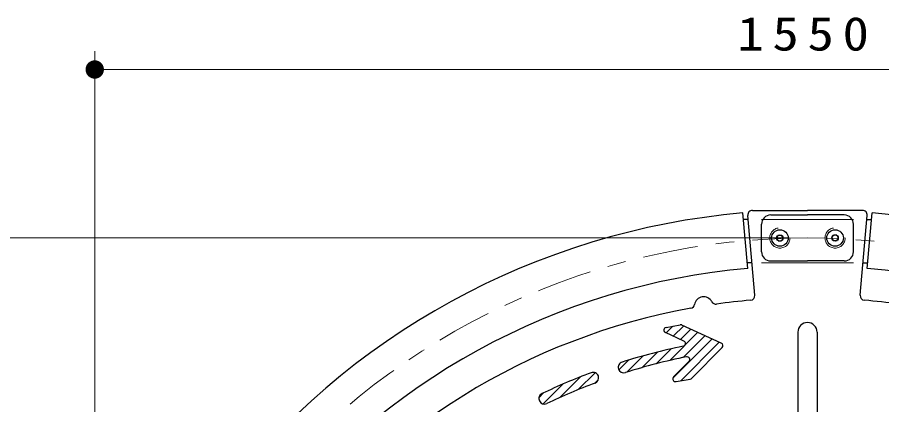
# Model space of a CAD drawing. Units: millimetres on the paper, scale 1:20. Extents: x -385 to 136, y -19 to 267.
# Drawn here: x -340.49 to -293.5, y 166.62 to 187.69 of the extents above; entities that cross this region are included whole.
import ezdxf

# ---------------------------------------------------------------- set-up
doc = ezdxf.new("R2010")
doc.units = ezdxf.units.MM
doc.linetypes.add('USER1', pattern=[4.5, 2.5, -2])
doc.linetypes.add('USER2', pattern=[6, 3, -1, 1, -1])
doc.layers.add('LY_1', color=7, linetype='Continuous', lineweight=25)
doc.styles.add('ＭＳ ゴシック', font='')
doc.styles.get('ＭＳ ゴシック').set_extended_font_data('MS Gothic')

# ---------------------------------------------------------------- blocks, each defined once
blk = doc.blocks.new('filled_dot')
at = {"color": 0, "linetype": 'Continuous', "lineweight": -2, "const_width": 1.25}
blk.add_lwpolyline([(-0.625, 0, 1), (0.625, 0, 1)], format="xyb", close=True, dxfattribs=at)

msp = doc.modelspace()

# ---------------------------------------------------------------- linework, layer by layer
at = {"layer": 'LY_1', "color": 2, "lineweight": 13}
for p, q in [((-336.284, 137.937), (-336.284, 185.851)), ((-336.284, 184.851), (-258.784, 184.851))]:
    msp.add_line(p, q, dxfattribs=at)
at = {"layer": 'LY_1', "color": 2}
for p, q in [((-300.531, 177.187), (-297.534, 177.187)), ((-294.536, 177.187), (-297.534, 177.187)), ((-300.4, 172.573), (-300.78, 176.915)), ((-294.667, 172.573), (-294.287, 176.915))]:
    msp.add_line(p, q, dxfattribs=at)
at = {"layer": 'LY_1', "color": 70}
for p, q in [((-300.779, 174.033), (-301.043, 177.046)), ((-294.288, 174.033), (-294.024, 177.046))]:
    msp.add_line(p, q, dxfattribs=at)
at = {"layer": 'LY_1', "color": 21}
for p, q in [((-299.534, 176.937), (-297.534, 176.937)), ((-295.534, 176.937), (-297.534, 176.937)), ((-300.034, 174.937), (-300.034, 176.437)), ((-295.034, 174.937), (-295.034, 176.437)), ((-299.534, 174.437), (-297.534, 174.437)), ((-295.534, 174.437), (-297.534, 174.437))]:
    msp.add_line(p, q, dxfattribs=at)
at = {"layer": 'LY_1', "color": 4}
for p, q in [((-300.76, 176.687), (-301.011, 176.687)), ((-294.307, 176.687), (-294.056, 176.687)), ((-300.555, 174.337), (-300.806, 174.337)), ((-294.512, 174.337), (-294.261, 174.337)), ((-298.059, 170.562), (-298.059, 148.918)), ((-297.009, 170.562), (-297.009, 148.918))]:
    msp.add_line(p, q, dxfattribs=at)
at = {"layer": 'LY_1', "color": 4, "linetype": 'USER1', "lineweight": 13}
for p, q in [((-297.534, 176.687), (-300.76, 176.687)), ((-297.534, 176.687), (-294.307, 176.687)), ((-297.534, 174.337), (-300.555, 174.337)), ((-297.534, 174.337), (-294.512, 174.337))]:
    msp.add_line(p, q, dxfattribs=at)
at = {"layer": 'LY_1'}
for p, q in [((-299.12, 175.837), (-299.207, 175.687)), ((-299.12, 175.837), (-298.947, 175.837)), ((-298.86, 175.687), (-298.947, 175.837)), ((-296.207, 175.687), (-296.12, 175.837)), ((-295.947, 175.837), (-296.12, 175.837)), ((-295.947, 175.837), (-295.86, 175.687)), ((-299.12, 175.537), (-299.207, 175.687)), ((-299.12, 175.537), (-298.947, 175.537)), ((-298.86, 175.687), (-298.947, 175.537)), ((-296.207, 175.687), (-296.12, 175.537)), ((-295.947, 175.537), (-296.12, 175.537)), ((-295.947, 175.537), (-295.86, 175.687))]:
    msp.add_line(p, q, dxfattribs=at)
at = {"layer": 'LY_1', "lineweight": 13}
msp.add_line((-298.534, 175.687), (-367.278, 175.687), dxfattribs=at)
at = {"layer": 'LY_1', "color": 1}
for p, q in [((-305.22, 170.824), (-304.448, 170.965)), ((-302.22, 169.972), (-304.359, 170.953)), ((-304.259, 170.083), (-305.256, 170.54)), ((-302.175, 169.73), (-303.83, 168.056)), ((-303.98, 168.97), (-304.815, 168.126)), ((-304.681, 167.873), (-303.909, 168.013))]:
    msp.add_line(p, q, dxfattribs=at)
at = {"layer": 'LY_1', "color": 1, "lineweight": 13}
for p, q in [((-305.219, 170.523), (-304.85, 170.891)), ((-304.831, 170.345), (-304.265, 170.911)), ((-304.443, 170.167), (-303.877, 170.733)), ((-305.019, 169.025), (-303.49, 170.555)), ((-304.853, 168.06), (-302.714, 170.199)), ((-304.292, 169.186), (-303.102, 170.377)), ((-305.769, 168.841), (-304.954, 169.656)), ((-304.429, 167.919), (-302.327, 170.021)), ((-307.351, 168.39), (-306.465, 169.276)), ((-306.545, 168.631), (-305.697, 169.479)), ((-307.791, 168.516), (-307.261, 169.046)), ((-310.001, 167.437), (-309.08, 168.358)), ((-310.99, 167.014), (-309.866, 168.138)), ((-309.072, 167.801), (-308.91, 167.963)), ((-311.909, 166.661), (-310.83, 167.74)), ((-312.135, 167), (-311.862, 167.273))]:
    msp.add_line(p, q, dxfattribs=at)
at = {"layer": 'LY_1', "linetype": 'USER1', "lineweight": 13}
for centre in [(-299.034, 175.687), (-296.034, 175.687)]:
    msp.add_circle(centre, 0.55, dxfattribs=at)
at = {"layer": 'LY_1'}
for centre, radius in [((-299.034, 175.687), 0.45), ((-299.034, 175.687), 0.173), ((-296.034, 175.687), 0.45), ((-296.034, 175.687), 0.173)]:
    msp.add_circle(centre, radius, dxfattribs=at)
at = {"layer": 'LY_1', "color": 2}
for centre, radius, start, end in [((-300.531, 176.937), 0.25, 90, 185), ((-294.536, 176.937), 0.25, 355, 90), ((-303.177, 171.986), 0.5, 28.0484, 170.2452), ((-300.649, 172.551), 0.25, 275, 5), ((-294.418, 172.551), 0.25, 175, 265), ((-303.916, 172.113), 0.25, 280.2841, 350.2452), ((-302.515, 172.338), 0.25, 208.0484, 278.0095), ((-297.534, 136.937), 35.5, 95, 98.0095), ((-297.534, 136.937), 35.5, 81.9905, 85), ((-297.534, 136.937), 35.5, 100.2841, 184.8627)]:
    msp.add_arc(centre, radius, start, end, dxfattribs=at)
at = {"layer": 'LY_1', "color": 70}
for radius, start, end in [(40.263, 95, 190), (40.263, 350, 85), (37.237, 95, 190), (37.237, 350, 85)]:
    msp.add_arc((-297.534, 136.937), radius, start, end, dxfattribs=at)
at = {"layer": 'LY_1', "color": 21}
for centre, start, end in [((-299.534, 176.437), 90, 180), ((-295.534, 176.437), 0, 90), ((-299.534, 174.937), 180, 270), ((-295.534, 174.937), 270, 0)]:
    msp.add_arc(centre, 0.5, start, end, dxfattribs=at)
at = {"layer": 'LY_1', "linetype": 'USER2', "lineweight": 13}
for start, end in [(90, 190), (350, 90)]:
    msp.add_arc((-297.534, 136.937), 38.75, start, end, dxfattribs=at)
at = {"layer": 'LY_1', "color": 4}
msp.add_arc((-297.534, 170.562), 0.525, 0, 180, dxfattribs=at)
at = {"layer": 'LY_1', "color": 1}
for centre, radius, start, end in [((-305.193, 170.676), 0.15, 100.3448, 245.3448), ((-304.421, 170.817), 0.15, 65.3448, 100.3448), ((-297.534, 136.937), 33.55, 101.6205, 107.483), ((-304.322, 169.946), 0.15, 281.6205, 65.3448), ((-302.282, 169.835), 0.15, 315.3448, 65.3448), ((-297.534, 136.937), 32.95, 101.5253, 107.483), ((-304.087, 169.076), 0.15, 315.3448, 101.5253), ((-307.523, 168.651), 0.3, 107.483, 198), ((-297.534, 136.937), 33.55, 110.517, 115.483), ((-309.187, 168.078), 0.3, 20, 110.517), ((-307.523, 168.651), 0.3, 198, 287.483), ((-297.534, 136.937), 32.95, 110.517, 115.483), ((-309.187, 168.078), 0.3, 290.517, 20), ((-304.708, 168.02), 0.15, 135.3448, 280.3448), ((-303.936, 168.161), 0.15, 280.3448, 315.3448), ((-311.839, 166.952), 0.3, 115.483, 206), ((-311.839, 166.952), 0.3, 206, 295.483)]:
    msp.add_arc(centre, radius, start, end, dxfattribs=at)

# ---------------------------------------------------------------- block references
at = {"layer": 'LY_1', "color": 2, "lineweight": 13, "xscale": 0.4, "yscale": 0.4}
msp.add_blockref('filled_dot', (-336.284, 184.851), dxfattribs=at)

# ---------------------------------------------------------------- texts
at = {"layer": 'LY_1', "color": 2, "insert": (-297.534, 185.851), "char_height": 1.833, "attachment_point": 8, "style": 'ＭＳ ゴシック'}
msp.add_mtext('\\T1.33;\\W1.15;1550', dxfattribs=at)

doc.saveas('drawing.dxf')
